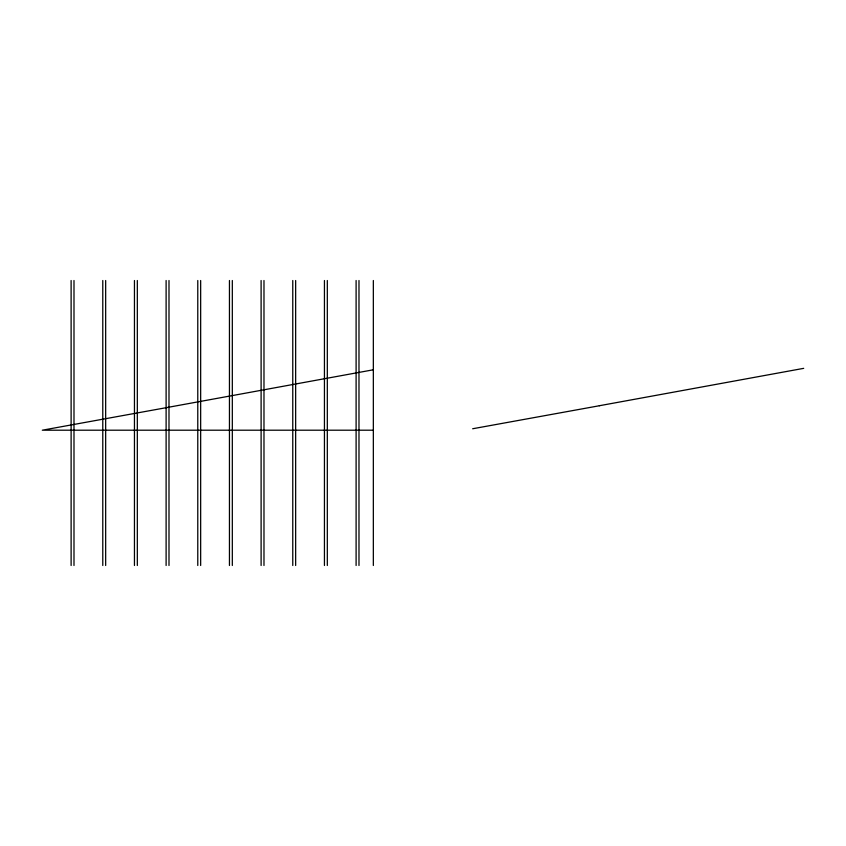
<?xml version="1.0" encoding="UTF-8"?>
<svg xmlns="http://www.w3.org/2000/svg" width="846" height="846" viewBox="0 0 846 846"><rect width="100%" height="100%" fill="white"/><g stroke="black" fill="none" stroke-linecap="round" stroke-linejoin="round"><path stroke-width="1.27" d="M168.989 407.169L373.34 369.787M472.66 428.753L599.444 405.731M599.349 405.731L803.7 368.348M169.084 407.169L42.3 430.202L373.34 430.202M373.34 280.512L373.34 565.488M358.979 280.512L358.979 565.488M356.103 280.512L356.103 565.488M327.317 280.512L327.317 565.488M324.441 280.512L324.441 565.488M295.656 280.512L295.656 565.488M292.769 280.512L292.769 565.488M263.984 280.512L263.984 565.488M261.107 280.512L261.107 565.488M232.322 280.512L232.322 565.488M229.446 280.512L229.446 565.488M200.661 280.512L200.661 565.488M197.774 280.512L197.774 565.488M168.989 280.512L168.989 565.488M166.112 280.512L166.112 565.488M137.327 280.512L137.327 565.488M134.451 280.512L134.451 565.488M105.665 280.512L105.665 565.488M102.778 280.512L102.778 565.488M73.993 280.512L73.993 565.488M71.117 280.512L71.117 565.488"/></g></svg>
